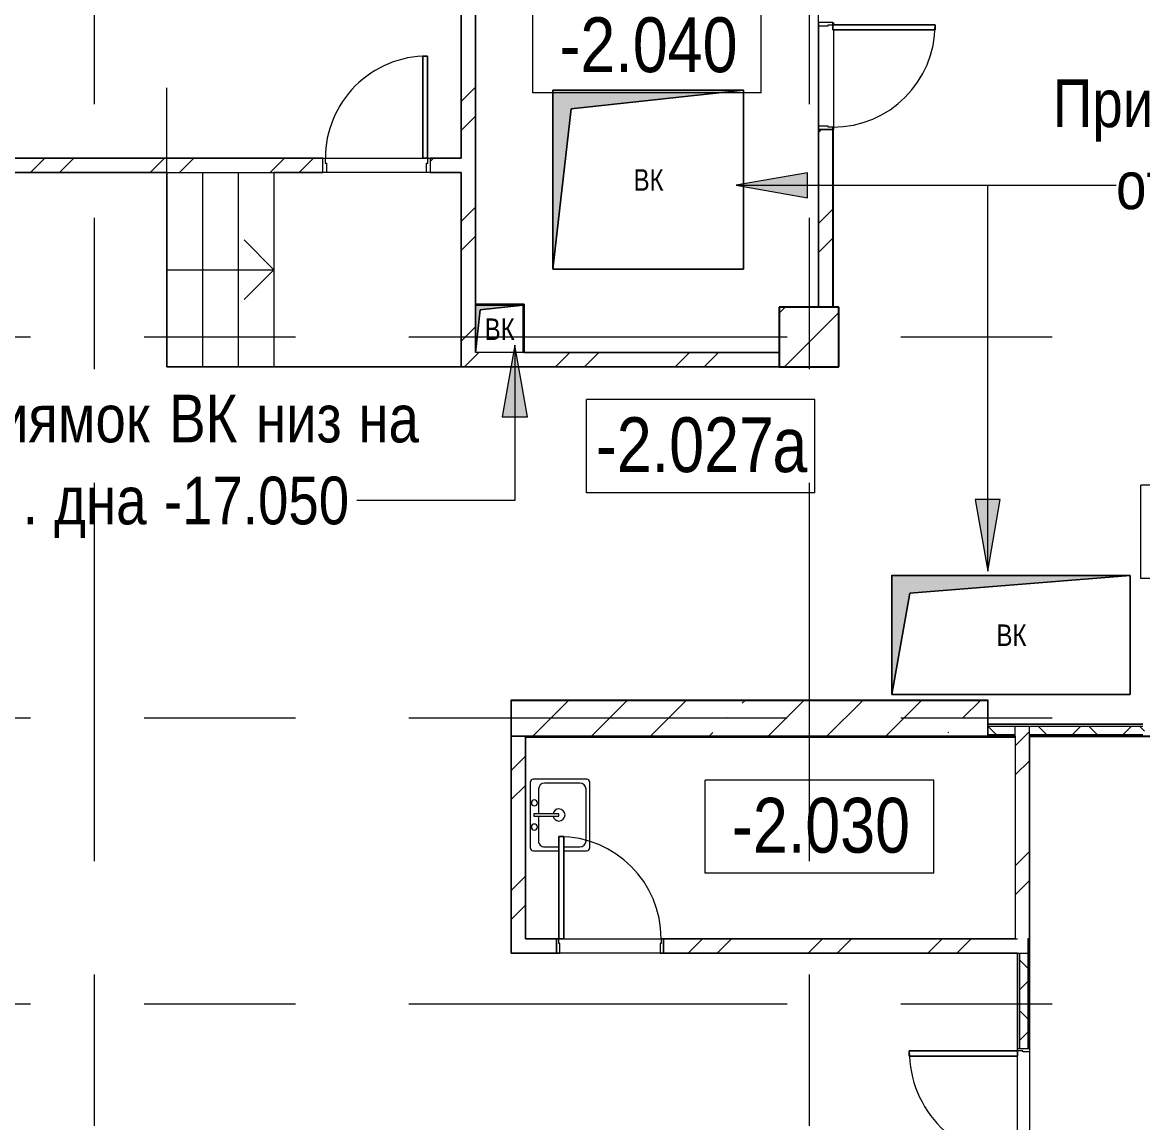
# Model space of a CAD drawing. Header units: millimetres. Extents: x 48966 to 155647, y -43515 to 30475.
# Drawn here: x 65330 to 74731, y 5125 to 14357 of the extents above; entities that cross this region are included whole.
import ezdxf

# ---------------------------------------------------------------- set-up
doc = ezdxf.new("R2010")
doc.units = ezdxf.units.MM
doc.linetypes.add('Осевые', pattern=[6350, 1270, -952.5, 3175, -952.5])
for name, color, linetype, lineweight in [('Двери', 7, 'Continuous', 9), ('Каркас_Импост', 7, 'Continuous', 9), ('Колонны', 7, 'Continuous', 9), ('Колонны-1', 7, 'Continuous', 25), ('Контуры', 7, 'Continuous', 9), ('Линии подступенков-1', 7, 'Continuous', 9), ('Линии свеса', 7, 'Continuous', 9), ('Линии-1', 7, 'Continuous', 9), ('Марки помещений', 7, 'Continuous', 9), ('Обобщенные модели', 7, 'Continuous', 9), ('Общие ребра', 7, 'Continuous', 9), ('Оси-2', 7, 'Осевые', 9), ('Панель', 7, 'Continuous', 9), ('Перекрытия', 7, 'Continuous', 9), ('Сантехнические приборы', 7, 'Continuous', 9), ('Стены', 7, 'Continuous', 9), ('Стены-1', 7, 'Continuous', 18), ('Стрелки вверх', 7, 'Continuous', 9), ('Текстовые примечания', 7, 'Continuous', 9), ('Типовые аннотации', 7, 'Continuous', 9), ('Фундамент несущей конструкции', 7, 'Continuous', 9), ('Штриховка разреза-2', 7, 'Continuous', 9), ('Элементы узлов', 7, 'Continuous', 9), ('Элементы узлов-1', 7, 'Continuous', 5)]:
    doc.layers.add(name, color=color, linetype=linetype, lineweight=lineweight)
for name, color, linetype, lineweight, true_color in [('Обобщенные модели-1', 7, 'Continuous', 9, 0xffbc79), ('Перекрытия-1', 7, 'Continuous', 9, 0xffffff), ('Штриховка разреза-1', 7, 'Continuous', 9, 0x787878)]:
    doc.layers.add(name, color=color, linetype=linetype, lineweight=lineweight, true_color=true_color)
doc.styles.add('Arial', font='Arial.ttf', dxfattribs={"width": 0.8, "height": 180})
doc.styles.add('Arial Narrow_1', font='Arial Narrow.ttf', dxfattribs={"height": 400})
doc.styles.add('Arial Narrow_2', font='Arial Narrow.ttf', dxfattribs={"height": 460})
pattern_1 = [(45, (0, 0), (-493.914, 493.914), []), (45, (493.9, 0), (-493.914, 493.914), [873.125, -174.625, 6.706, -167.919])]
pattern_2 = [(45, (0, 0), (-502.8943, 502.8943), []), (45, (0, 762), (-502.8943, 502.8943), [])]
pattern_3 = [(45, (0, 0), (-212.132, 212.132), []), (135, (0, 0), (-212.132, -212.132), [])]

# ---------------------------------------------------------------- blocks, each defined once
blk = doc.blocks.new('Фундаментная плита - Фундаментная плита-408415-План -2-го этажа на отм_ -16_650')
at = {"layer": 'Фундамент несущей конструкции'}
for p, q in [((69781.6, 13787.1), (71381.6, 13787.1)), ((69781.6, 12287.1), (69781.6, 13787.1)), ((69781.6, 13787.1), (71381.6, 13787.1)), ((69781.6, 12287.1), (69781.6, 13787.1)), ((71381.6, 13787.1), (71381.6, 12287.1)), ((71381.6, 13787.1), (71381.6, 12287.1)), ((71381.6, 12287.1), (69781.6, 12287.1)), ((71381.6, 12287.1), (69781.6, 12287.1)), ((69141.6, 11992.1), (69541.6, 11992.1)), ((69141.6, 11984.5), (69141.6, 11992.1)), ((69541.6, 11992.1), (69141.6, 11992.1)), ((69141.6, 11992.1), (69141.6, 11984.5)), ((69541.6, 11992.1), (69541.6, 11592.1)), ((69541.6, 11592.1), (69541.6, 11992.1)), ((69541.6, 11592.1), (69531.6, 11592.1)), ((69531.6, 11592.1), (69541.6, 11592.1)), ((72626.7, 9717.1), (74626.6, 9717.1)), ((72626.7, 9717.1), (74626.6, 9717.1))]:
    blk.add_line(p, q, dxfattribs=at)
blk = doc.blocks.new('Колона монолитная22 - Колона монолитная-460724-План -2-го этажа на отм_ -16_650')
at = {"layer": 'Колонны'}
h = blk.add_hatch(dxfattribs=at)
h.set_pattern_fill('FP_1', color=256, style=0, pattern_type=2)
h.set_pattern_definition(pattern_1)
h.paths.add_polyline_path([(72181.6, 11467.1), (72181.6, 11967.1), (71681.6, 11967.1), (71681.6, 11467.1)], flags=0)
at = {"layer": 'Колонны-1'}
for p, q in [((72181.6, 11967.1), (71681.6, 11967.1)), ((71681.6, 11967.1), (71681.6, 11467.1)), ((72181.6, 11467.1), (72181.6, 11967.1)), ((71681.6, 11467.1), (72181.6, 11467.1))]:
    blk.add_line(p, q, dxfattribs=at)
blk = doc.blocks.new('Стена внутренняя8 - Стена внутренняя-472605-План -2-го этажа на отм_ -16_650')
at = {"layer": 'Штриховка разреза-2'}
h = blk.add_hatch(dxfattribs=at)
h.set_pattern_fill('FP_1', color=256, style=0, pattern_type=2)
h.set_pattern_definition(pattern_1)
h.paths.add_polyline_path([(73431.6, 8367.1), (73431.6, 8667.1), (69431.6, 8667.1), (69431.6, 8367.1), (70195.3, 8367.1)], flags=0)
at = {"layer": 'Стены-1'}
for p, q in [((73431.6, 8667.1), (69431.6, 8667.1)), ((69431.6, 8667.1), (69431.6, 8367.1)), ((73431.6, 8367.1), (73431.6, 8667.1)), ((69431.6, 8367.1), (73431.6, 8367.1))]:
    blk.add_line(p, q, dxfattribs=at)
blk = doc.blocks.new('Дверь - Однопольная - ДВ2_20х9-6240718-План -2-го этажа на отм_ -16_650')
at = {"layer": 'Двери'}
for p, q in [((-389, 918), (-429, 918)), ((-429, 918), (-429, 60)), ((-389, 60), (-389, 918)), ((-429, 60), (-389, 60))]:
    blk.add_line(p, q, dxfattribs=at)
blk.add_arc((-429, 60), 858, 360, 90, dxfattribs=at)
at = {"layer": 'Каркас_Импост'}
for p, q in [((-430, 60), (-450, 60)), ((-450, 60), (-450, -60)), ((-430, 20), (-430, 60)), ((-420, 20), (-430, 20)), ((-420, -60), (-420, 20)), ((430, 20), (420, 20)), ((420, 20), (420, -60)), ((450, 60), (430, 60)), ((430, 60), (430, 20)), ((450, -60), (450, 60)), ((-450, -60), (-420, -60)), ((420, -60), (450, -60))]:
    blk.add_line(p, q, dxfattribs=at)
at = {"layer": 'Панель'}
for p, q in [((-429, 918), (-389, 918)), ((-429, 60), (-429, 918)), ((-389, 918), (-389, 60)), ((-389, 60), (-429, 60))]:
    blk.add_line(p, q, dxfattribs=at)
blk = doc.blocks.new('Дверь - Однопольная - ДВ4__21х9-7159103-План -2-го этажа на отм_ -16_650')
at = {"layer": 'Двери'}
for p, q in [((-429, -60), (-389, -60)), ((-429, -918), (-429, -60)), ((-389, -60), (-389, -918)), ((-389, -918), (-429, -918))]:
    blk.add_line(p, q, dxfattribs=at)
blk.add_arc((-429, -60), 858, 270, 0, dxfattribs=at)
at = {"layer": 'Каркас_Импост'}
for p, q in [((-450, 60), (-420, 60)), ((-450, -60), (-450, 60)), ((-420, 60), (-420, -20)), ((420, 60), (450, 60)), ((420, -20), (420, 60)), ((450, 60), (450, -60)), ((-430, -60), (-450, -60)), ((-430, -20), (-430, -60)), ((-420, -20), (-430, -20)), ((430, -20), (420, -20)), ((430, -60), (430, -20)), ((450, -60), (430, -60))]:
    blk.add_line(p, q, dxfattribs=at)
at = {"layer": 'Панель'}
for p, q in [((-389, -60), (-429, -60)), ((-429, -60), (-429, -918)), ((-389, -918), (-389, -60)), ((-429, -918), (-389, -918))]:
    blk.add_line(p, q, dxfattribs=at)
blk = doc.blocks.new('170_ОтверстиеПрямоугольноеВертикальное - 170_ОтверстиеПрямоугольноеВертикальное-5689108-План -2-го этажа на отм_ -16_650')
at = {"layer": 'Обобщенные модели'}
for p, q in [((-1000, -500), (-1000, 500)), ((-1000, 500), (1000, 500)), ((1000, 500), (1000, -500)), ((1000, -500), (-1000, -500))]:
    blk.add_line(p, q, dxfattribs=at)
blk = doc.blocks.new('170_ОтверстиеПрямоугольноеВертикальное - 170_ОтверстиеПрямоугольноеВертикальное-5689116-План -2-го этажа на отм_ -16_650')
at = {"layer": 'Обобщенные модели'}
for p, q in [((-800, -750), (-800, 750)), ((-800, 750), (800, 750)), ((800, 750), (800, -750)), ((800, -750), (-800, -750))]:
    blk.add_line(p, q, dxfattribs=at)
blk = doc.blocks.new('170_ОтверстиеПрямоугольноеВертикальное - 170_ОтверстиеПрямоугольноеВертикальное-5689118-План -2-го этажа на отм_ -16_650')
at = {"layer": 'Обобщенные модели'}
for p, q in [((-200, -197.3), (-200, 200)), ((-200, 200), (200, 200)), ((200, 200), (200, -197.3))]:
    blk.add_line(p, q, dxfattribs=at)
blk = doc.blocks.new('Фундаментная плита1 - Фундаментная плита-5964020-План -2-го этажа на отм_ -16_650')
at = {"layer": 'Фундамент несущей конструкции'}
for p, q in [((69781.6, 13787.1), (71381.6, 13787.1)), ((69781.6, 12287.1), (69781.6, 13787.1)), ((69781.6, 13787.1), (71381.6, 13787.1)), ((69781.6, 12287.1), (69781.6, 13787.1)), ((71381.6, 13787.1), (71381.6, 12287.1)), ((71381.6, 13787.1), (71381.6, 12287.1)), ((71381.6, 12287.1), (69781.6, 12287.1)), ((71381.6, 12287.1), (69781.6, 12287.1)), ((69141.6, 11992.1), (69541.6, 11992.1)), ((69141.6, 11984.5), (69141.6, 11992.1)), ((69541.6, 11992.1), (69141.6, 11992.1)), ((69141.6, 11992.1), (69141.6, 11984.5)), ((69541.6, 11992.1), (69541.6, 11592.1)), ((69541.6, 11592.1), (69541.6, 11992.1)), ((69541.6, 11592.1), (69531.6, 11592.1)), ((69531.6, 11592.1), (69541.6, 11592.1)), ((72626.7, 9717.1), (74626.6, 9717.1)), ((72626.7, 9717.1), (74626.6, 9717.1))]:
    blk.add_line(p, q, dxfattribs=at)
blk = doc.blocks.new('Дверь - Однопольная - ДВ2_21х9-6240599-План -2-го этажа на отм_ -16_650')
at = {"layer": 'Двери'}
for p, q in [((-389, 918), (-429, 918)), ((-429, 918), (-429, 60)), ((-389, 60), (-389, 918)), ((-429, 60), (-389, 60))]:
    blk.add_line(p, q, dxfattribs=at)
blk.add_arc((-429, 60), 858, 360, 90, dxfattribs=at)
at = {"layer": 'Каркас_Импост'}
for p, q in [((-430, 60), (-450, 60)), ((-450, 60), (-450, -60)), ((-430, 20), (-430, 60)), ((-420, 20), (-430, 20)), ((-420, -60), (-420, 20)), ((430, 20), (420, 20)), ((420, 20), (420, -60)), ((450, 60), (430, 60)), ((430, 60), (430, 20)), ((450, -60), (450, 60)), ((-450, -60), (-420, -60)), ((420, -60), (450, -60))]:
    blk.add_line(p, q, dxfattribs=at)
at = {"layer": 'Панель'}
for p, q in [((-429, 918), (-389, 918)), ((-429, 60), (-429, 918)), ((-389, 918), (-389, 60)), ((-389, 60), (-429, 60))]:
    blk.add_line(p, q, dxfattribs=at)
blk = doc.blocks.new('Дверь - Полуторная_001 - ДВ3__21-15-7074132-План -2-го этажа на отм_ -16_650')
at = {"layer": 'Двери'}
for p, q in [((-729, -50), (-684, -50)), ((-729, -959), (-729, -50)), ((-684, -50), (-684, -959)), ((729, -50), (684, -50)), ((684, -50), (684, -599)), ((729, -599), (729, -50)), ((684, -599), (729, -599)), ((-684, -959), (-729, -959))]:
    blk.add_line(p, q, dxfattribs=at)
for centre, radius, start, end in [((-729, -50), 909, 270, 0), ((729, -50), 549, 180, 270)]:
    blk.add_arc(centre, radius, start, end, dxfattribs=at)
at = {"layer": 'Каркас_Импост'}
for p, q in [((-750, 50), (-720, 50)), ((-750, -50), (-750, 50)), ((-720, 50), (-720, -5)), ((720, 50), (750, 50)), ((720, -5), (720, 50)), ((750, 50), (750, -50)), ((-730, -50), (-750, -50)), ((-730, -5), (-730, -50)), ((-720, -5), (-730, -5)), ((730, -5), (720, -5)), ((730, -50), (730, -5)), ((750, -50), (730, -50))]:
    blk.add_line(p, q, dxfattribs=at)
at = {"layer": 'Панель'}
for p, q in [((-684, -50), (-729, -50)), ((-729, -50), (-729, -959)), ((-684, -959), (-684, -50)), ((684, -50), (729, -50)), ((684, -599), (684, -50)), ((729, -50), (729, -599)), ((729, -599), (684, -599)), ((-729, -959), (-684, -959))]:
    blk.add_line(p, q, dxfattribs=at)
blk = doc.blocks.new('Раковина-Одиночная-2D - 600 x 500 мм-V5-План -2-го этажа на отм_ -16_650')
at = {"layer": 'Сантехнические приборы'}
for p, q in [((31.7, 574.6), (31.7, 125.4)), ((31.7, 574.6), (31.7, 125.4)), ((606.3, 600), (57.1, 600)), ((606.3, 600), (57.1, 600)), ((549.1, 568.3), (114.2, 568.3)), ((631.7, 381), (631.7, 574.6)), ((631.7, 381), (631.7, 574.6)), ((63.4, 517.5), (63.4, 220.7)), ((599.9, 381), (599.9, 517.5)), ((341.2, 341.3), (322.2, 341.3)), ((322.2, 341.3), (322.2, 131.8)), ((341.2, 131.8), (341.2, 341.3)), ((599.9, 220.7), (599.9, 341)), ((631.7, 125.4), (631.7, 341)), ((631.7, 125.4), (631.7, 341)), ((57.1, 100), (606.3, 100)), ((57.1, 100), (606.3, 100)), ((114.2, 169.9), (322.2, 169.9)), ((322.2, 131.8), (341.2, 131.8)), ((341.2, 169.9), (549.1, 169.9)), ((131.8, 60), (691.8, 60))]:
    blk.add_line(p, q, dxfattribs=at)
for centre, radius, start, end in [((57.1, 574.6), 25.4, 90, 180), ((57.1, 574.6), 25.4, 90, 180), ((114.2, 517.5), 50.8, 90, 180), ((549.1, 517.5), 50.8, 360, 90), ((606.3, 574.6), 25.4, 0, 90), ((606.3, 574.6), 25.4, 360, 90), ((331.7, 341.3), 50.8, 360, 180), ((331.7, 341.3), 50.8, 180, 259.19308), ((331.7, 341.3), 50.8, 280.80692, 0), ((114.2, 220.7), 50.8, 180, 270), ((549.1, 220.7), 50.8, 270, 0), ((57.1, 125.4), 25.4, 180, 270), ((57.1, 125.4), 25.4, 180, 270), ((230.1, 135), 25.4, 360, 180), ((230.1, 135), 25.4, 180, 360), ((433.3, 135), 25.4, 360, 180), ((433.3, 135), 25.4, 180, 0), ((606.3, 125.4), 25.4, 270, 360), ((606.3, 125.4), 25.4, 270, 0)]:
    blk.add_arc(centre, radius, start, end, dxfattribs=at)
blk = doc.blocks.new('Марка помещения_Р - Марка помещения-4575829-План -2-го этажа на отм_ -16_650')
at = {"layer": 'Марки помещений'}
for p, q in [((-4.79375, -1.95625), (-4.79375, 1.95625)), ((4.79375, 1.95625), (-4.79375, 1.95625)), ((4.79375, -1.95625), (4.79375, 1.95625)), ((4.79375, -1.95625), (-4.79375, -1.95625))]:
    blk.add_line(p, q, dxfattribs=at)

msp = doc.modelspace()

# ---------------------------------------------------------------- hatches: boundary and pattern name
at = {"layer": 'Текстовые примечания'}
for points in [[(71320, 12990.1), (71920, 12884.3), (71920, 13095.9)], [(69462.9, 11648.5), (69357.1, 11048.5), (69568.7, 11048.5)], [(73430.8, 9752.8), (73536.6, 10352.8), (73325.1, 10352.8)]]:
    msp.add_hatch(color=256, dxfattribs=at).paths.add_polyline_path(points, flags=0)
at = {"layer": 'Штриховка разреза-1'}
msp.add_hatch(color=256, dxfattribs=at).paths.add_polyline_path([(73654.6, 8365.1), (73654.6, 8367.1), (73581.6, 8365.1)], flags=0)
at = {"layer": 'Штриховка разреза-2'}
h = msp.add_hatch(dxfattribs=at)
h.set_pattern_fill('FP_54', color=256, style=0, pattern_type=2)
h.set_pattern_definition(pattern_2)
h.paths.add_polyline_path([(72011.6, 11967.1), (72131.6, 11969.1), (72131.6, 13457.1), (72011.6, 13457.1), (72011.6, 11972.1)], flags=0)
h.paths.add_polyline_path([(72131.6, 14357.1), (72131.6, 15117.1), (72011.6, 15117.1), (72011.6, 14357.1), (72091.6, 14357.1)], flags=0)
h = msp.add_hatch(dxfattribs=at)
h.set_pattern_fill('FP_54', color=256, style=0, pattern_type=2)
h.set_pattern_definition(pattern_2)
h.paths.add_polyline_path([(69011.6, 11587.1), (69131.6, 11587.1), (69131.6, 14497.1), (69011.6, 14497.1), (69011.6, 11841.9)], flags=0)
h = msp.add_hatch(dxfattribs=at)
h.set_pattern_fill('FP_54', color=256, style=0, pattern_type=2)
h.set_pattern_definition(pattern_2)
h.paths.add_polyline_path([(69011.6, 13097.1), (69011.6, 13217.1), (68751.6, 13217.1), (68751.6, 13097.1), (69006.6, 13097.1)], flags=0)
h.paths.add_polyline_path([(67851.6, 13097.1), (67851.6, 13217.1), (63631.6, 13217.1), (63633.6, 13097.1), (66809, 13097.1)], flags=0)
h = msp.add_hatch(dxfattribs=at)
h.set_pattern_fill('FP_54', color=256, style=0, pattern_type=2)
h.set_pattern_definition(pattern_2)
h.paths.add_polyline_path([(71681.6, 11467.1), (71681.6, 11587.1), (69011.6, 11587.1), (69011.6, 11467.1), (70195.3, 11467.1)], flags=0)
h = msp.add_hatch(dxfattribs=at)
h.set_pattern_fill('FP_53', color=256, style=0, pattern_type=2)
h.set_pattern_definition(pattern_3)
h.paths.add_polyline_path([(74661.8, 8382.1), (74746.6, 8382.1), (74746.6, 8452.1), (73781.6, 8452.1), (73781.6, 8382.1), (74646.8, 8382.1)], flags=0)
h.paths.add_polyline_path([(73661.6, 8382.1), (73661.6, 8452.1), (73432.6, 8452.1), (73432.6, 8382.1), (73581.6, 8382.1)], flags=0)
h = msp.add_hatch(dxfattribs=at)
h.set_pattern_fill('FP_54', color=256, style=0, pattern_type=2)
h.set_pattern_definition(pattern_2)
h.paths.add_polyline_path([(73696.6, 6667.1), (73781.6, 6667.1), (73781.6, 8452.1), (73661.6, 8452.1), (73661.6, 6667.1), (73681.6, 6667.1)], flags=0)
h = msp.add_hatch(dxfattribs=at)
h.set_pattern_fill('FP_54', color=256, style=0, pattern_type=2)
h.set_pattern_definition(pattern_2)
h.paths.add_polyline_path([(69551.6, 6547.1), (69551.6, 8366.1), (69431.6, 8366.1), (69431.6, 6547.1)], flags=0)
h = msp.add_hatch(dxfattribs=at)
h.set_pattern_fill('FP_54', color=256, style=0, pattern_type=2)
h.set_pattern_definition(pattern_2)
h.paths.add_polyline_path([(73681.6, 6547.1), (73766.6, 6547.1), (73766.6, 6667.1), (70711.6, 6667.1), (70711.6, 6547.1), (73679.6, 6547.1)], flags=0)
h.paths.add_polyline_path([(69811.6, 6547.1), (69811.6, 6667.1), (69551.6, 6667.1), (69551.6, 6547.1)], flags=0)
h = msp.add_hatch(dxfattribs=at)
h.set_pattern_fill('FP_53', color=256, style=0, pattern_type=2)
h.set_pattern_definition(pattern_3)
h.paths.add_polyline_path([(73766.6, 2516.1), (73766.6, 2617.1), (73696.6, 2617.1), (73696.6, 2516.1)], flags=0)
h.paths.add_polyline_path([(73696.6, 2619.1), (73766.6, 2619.1), (73766.6, 4247.1), (73696.6, 4247.1), (73696.6, 2689.5)], flags=0)
h.paths.add_polyline_path([(73766.6, 5747.1), (73766.6, 6547.1), (73696.6, 6547.1), (73696.6, 5747.1)], flags=0)
at = {"layer": 'Элементы узлов-1'}
for points in [[(69781.6, 12287.2), (69936.6, 13632.2), (71381.6, 13787.2), (69781.6, 13787.2), (69781.6, 13104.3)], [(69131.6, 11587.1), (69132, 11587.5), (69171.6, 11944.5), (69531.6, 11984.5), (69131.6, 11984.5), (69131.6, 11841.9)], [(72626.7, 8716.6), (72776.7, 9566.6), (74626.7, 9716.6), (72626.7, 9716.6), (72626.7, 9317.1)]]:
    msp.add_hatch(color=256, dxfattribs=at).paths.add_polyline_path(points, flags=0)

# ---------------------------------------------------------------- linework, layer by layer
at = {"layer": 'Контуры'}
for p, q in [((66541.6, 13097.1), (66541.6, 11467.1)), ((66541.6, 13097.1), (67441.6, 13097.1)), ((69011.6, 13097.1), (67441.6, 13097.1)), ((67441.6, 13097.1), (67441.6, 11467.1)), ((69011.6, 11467.1), (69011.6, 13097.1)), ((66541.6, 11467.1), (67441.6, 11467.1)), ((67441.6, 11467.1), (69011.6, 11467.1))]:
    msp.add_line(p, q, dxfattribs=at)
at = {"layer": 'Линии подступенков-1'}
for p, q in [((66541.6, 13097.1), (66541.6, 11467.1)), ((66841.6, 13097.1), (66841.6, 11467.1)), ((67141.6, 13097.1), (67141.6, 11467.1)), ((67441.6, 13097.1), (67441.6, 11467.1))]:
    msp.add_line(p, q, dxfattribs=at)
at = {"layer": 'Линии свеса'}
for p, q in [((66841.6, 13097.1), (66841.6, 11467.1)), ((67141.6, 13097.1), (67141.6, 11467.1))]:
    msp.add_line(p, q, dxfattribs=at)
at = {"layer": 'Линии-1'}
for p, q in [((66541.6, 11467.1), (66541.6, 13807.1)), ((69011.6, 11467.1), (66541.6, 11467.1))]:
    msp.add_line(p, q, dxfattribs=at)
at = {"layer": 'Обобщенные модели-1'}
for p, q in [((71381.6, 13787.2), (69781.6, 13787.2)), ((69781.6, 13787.1), (69781.6, 12287.2)), ((71381.6, 12287.2), (71381.6, 13787.1)), ((69781.6, 12287.2), (71381.6, 12287.2)), ((69531.6, 11984.5), (69141.6, 11984.5)), ((69531.6, 11592.1), (69531.6, 11984.5)), ((74626.6, 9716.6), (72626.7, 9716.6)), ((72626.7, 9716.6), (72626.7, 8716.9))]:
    msp.add_line(p, q, dxfattribs=at)
at = {"layer": 'Общие ребра'}
for p, q in [((72011.6, 13457.1), (72011.6, 11972.1)), ((72131.6, 11969.1), (72131.6, 13457.1)), ((72131.6, 13457.1), (72131.6, 11969.1)), ((67851.6, 13217.1), (63631.6, 13217.1)), ((69011.6, 13217.1), (68751.6, 13217.1)), ((63633.6, 13097.1), (67851.6, 13097.1)), ((68751.6, 13097.1), (69006.6, 13097.1)), ((73433.6, 8467.1), (74661.8, 8467.1)), ((74646.8, 8467.1), (73433.6, 8467.1)), ((74661.8, 8467.1), (74646.8, 8467.1)), ((74661.8, 8467.1), (74729.6, 8467.1)), ((74729.6, 8467.1), (74661.8, 8467.1)), ((74729.6, 8467.1), (74731.6, 8467.1)), ((74731.6, 8467.1), (74729.6, 8467.1)), ((69553.6, 8367.1), (69551.6, 8367.1)), ((69551.6, 8367.1), (69551.6, 8365.1)), ((73432.6, 8452.1), (73661.6, 8452.1)), ((73432.6, 8382.1), (73661.6, 8382.1)), ((73661.6, 8367.1), (73659.6, 8367.1)), ((73661.6, 8452.1), (73781.6, 8452.1)), ((73661.6, 8382.1), (73661.6, 8452.1)), ((73661.6, 8452.1), (73781.6, 8452.1)), ((73661.6, 8367.1), (73661.6, 8382.1)), ((73661.6, 8365.1), (73661.6, 8367.1)), ((73781.6, 8382.1), (73781.6, 8452.1)), ((73781.6, 8452.1), (74646.8, 8452.1)), ((73781.6, 8367.1), (73781.6, 8382.1)), ((73781.6, 8382.1), (74646.8, 8382.1)), ((74731.6, 8367.1), (73781.6, 8367.1)), ((73781.6, 8367.1), (74731.6, 8367.1)), ((74646.8, 8452.1), (74661.8, 8452.1)), ((74646.8, 8382.1), (74661.8, 8382.1)), ((74661.8, 8452.1), (74731.6, 8452.1)), ((74661.8, 8382.1), (74731.6, 8382.1)), ((69551.6, 8365.1), (69553.6, 8365.1)), ((69553.6, 8365.1), (69558.6, 8365.1)), ((69558.6, 8365.1), (73654.6, 8365.1)), ((73654.6, 8365.1), (73659.6, 8365.1)), ((73659.6, 8365.1), (73661.6, 8365.1)), ((69811.6, 6667.1), (69558.6, 6667.1)), ((73661.6, 6667.1), (70711.6, 6667.1)), ((73766.6, 6667.1), (73766.6, 6547.1)), ((73766.6, 6667.1), (73781.6, 6667.1)), ((73781.6, 6667.1), (73766.6, 6667.1)), ((73766.6, 6667.1), (73766.6, 6547.1)), ((73781.6, 5747.1), (73781.6, 6667.1)), ((69551.6, 6547.1), (69811.6, 6547.1)), ((70711.6, 6547.1), (73679.6, 6547.1)), ((73681.6, 6547.1), (73696.6, 6547.1)), ((73681.6, 6547.1), (73681.6, 5747.1)), ((73696.6, 6547.1), (73766.6, 6547.1)), ((73696.6, 6547.1), (73696.6, 5747.1)), ((73766.6, 6547.1), (73766.6, 5747.1))]:
    msp.add_line(p, q, dxfattribs=at)
at = {"layer": 'Оси-2'}
for p, q in [((65931.6, 25417.1), (65931.6, -41737.8)), ((71931.6, 25417.1), (71931.6, -41737.8)), ((150171.6, 11717.1), (50565.6, 11717.1)), ((150171.6, 8517.1), (50565.6, 8517.1)), ((150171.6, 6117.1), (50565.6, 6117.1))]:
    msp.add_line(p, q, dxfattribs=at)
at = {"layer": 'Перекрытия'}
for p, q in [((69011.6, 13217.1), (69011.6, 14497.1)), ((69131.6, 14497.1), (69131.6, 11992.1)), ((72011.6, 11967.1), (72011.6, 14497.1)), ((72011.6, 14357.1), (72011.6, 13457.1)), ((69781.6, 12287.1), (69781.6, 13787.1)), ((69781.6, 13787.1), (71381.6, 13787.1)), ((71381.6, 13787.1), (71381.6, 12287.1)), ((72011.6, 13457.1), (72131.6, 13457.1)), ((72131.6, 13457.1), (72131.6, 11967.1)), ((57581.6, 13217.1), (69011.6, 13217.1)), ((66541.6, 13097.1), (63631.6, 13097.1)), ((66541.6, 11467.1), (66541.6, 13097.1)), ((71381.6, 12287.1), (69781.6, 12287.1)), ((69131.6, 11992.1), (69541.6, 11992.1)), ((69541.6, 11992.1), (69541.6, 11587.1)), ((71681.6, 11587.1), (71681.6, 11967.1)), ((71681.6, 11967.1), (72011.6, 11967.1)), ((72131.6, 11967.1), (72181.6, 11967.1)), ((72181.6, 11967.1), (72181.6, 11467.1)), ((69541.6, 11587.1), (71681.6, 11587.1)), ((72181.6, 11467.1), (66541.6, 11467.1)), ((72626.7, 8716.6), (72626.7, 9717.1)), ((72626.7, 9717.1), (74626.6, 9717.1)), ((69431.6, 6547.1), (69431.6, 8667.1)), ((69431.6, 8667.1), (73431.6, 8667.1)), ((74626.6, 8716.6), (72626.7, 8716.6)), ((73431.6, 8667.1), (73431.6, 8467.1)), ((73431.6, 8467.1), (74731.6, 8467.1)), ((73661.7, 8365.1), (69551.6, 8365.1)), ((69551.6, 8365.1), (69551.6, 6667.1)), ((69551.6, 6667.1), (73681.6, 6667.1)), ((73681.6, 6547.1), (69431.6, 6547.1)), ((73681.6, 2467.1), (73681.6, 6547.1))]:
    msp.add_line(p, q, dxfattribs=at)
at = {"layer": 'Перекрытия-1'}
for p, q in [((81781.6, 8367.1), (73781.6, 8367.1)), ((73781.6, 8367.1), (73781.6, 2617.1))]:
    msp.add_line(p, q, dxfattribs=at)
at = {"layer": 'Стены'}
for p, q in [((72011.6, 13457.1), (72011.6, 14357.1)), ((72136.6, 14357.1), (72136.6, 14336.1)), ((72136.6, 14296.1), (72136.6, 13457.1)), ((72131.6, 13457.1), (72011.6, 13457.1)), ((72136.6, 13457.1), (72131.6, 13457.1)), ((67851.6, 13097.1), (67851.6, 13217.1)), ((67851.6, 13217.1), (68751.6, 13217.1)), ((68751.6, 13217.1), (68751.6, 13097.1)), ((69811.6, 6547.1), (69811.6, 6667.1)), ((69811.6, 6667.1), (70711.6, 6667.1)), ((70711.6, 6667.1), (70711.6, 6547.1)), ((70711.6, 6547.1), (69811.6, 6547.1)), ((73681.6, 5747.1), (73781.6, 5747.1)), ((73681.6, 4247.1), (73681.6, 5747.1)), ((73781.6, 5747.1), (73781.6, 4247.1))]:
    msp.add_line(p, q, dxfattribs=at)
at = {"layer": 'Стены-1'}
for p, q in [((69011.6, 14497.1), (69011.6, 13217.1)), ((69131.6, 11587.1), (69131.6, 14497.1)), ((72131.6, 13457.1), (72011.6, 13457.1)), ((72136.6, 13457.1), (72131.6, 13457.1)), ((72136.6, 11969.1), (72136.6, 13457.1)), ((67851.6, 13097.1), (67851.6, 13217.1)), ((68751.6, 13217.1), (68751.6, 13097.1)), ((69006.6, 13097.1), (69011.6, 13097.1)), ((69011.6, 13097.1), (69011.6, 11587.1)), ((72011.6, 11972.1), (72011.6, 11967.1)), ((72011.6, 11967.1), (72131.6, 11967.1)), ((72131.6, 11967.1), (72131.6, 11969.1)), ((69011.6, 11587.1), (69011.6, 11467.1)), ((71681.6, 11587.1), (69131.6, 11587.1)), ((71681.6, 11467.1), (71681.6, 11587.1)), ((69011.6, 11467.1), (71681.6, 11467.1)), ((73433.6, 8669.1), (69429.6, 8669.1)), ((69429.6, 8669.1), (69429.6, 8667.1)), ((69431.6, 8667.1), (73431.6, 8667.1)), ((73433.6, 8667.1), (73433.6, 8669.1)), ((73433.6, 8467.1), (73432.6, 8467.1)), ((73432.6, 8467.1), (73432.6, 8367.1)), ((74729.6, 8469.1), (73433.6, 8469.1)), ((73654.6, 8367.1), (69558.6, 8367.1)), ((73432.6, 8367.1), (73661.6, 8367.1)), ((73661.6, 8367.1), (73661.6, 6667.1)), ((73781.6, 6667.1), (73781.6, 8367.1)), ((73781.6, 8367.1), (73781.6, 8365.1)), ((69431.6, 8366.1), (69431.6, 6547.1)), ((69551.6, 8366.1), (69431.6, 8366.1)), ((69551.6, 6667.1), (69551.6, 8366.1)), ((69558.6, 8360.1), (73654.6, 8360.1)), ((73783.6, 8365.1), (77502.6, 8365.1)), ((69558.6, 6667.1), (69551.6, 6667.1)), ((69811.6, 6547.1), (69811.6, 6667.1)), ((70711.6, 6667.1), (70711.6, 6547.1)), ((69431.6, 6547.1), (69551.6, 6547.1)), ((73679.6, 6547.1), (73681.6, 6547.1)), ((73681.6, 5747.1), (73781.6, 5747.1))]:
    msp.add_line(p, q, dxfattribs=at)
at = {"layer": 'Стрелки вверх'}
for p, q in [((67441.6, 12282.1), (67191.6, 12532.1)), ((66541.6, 12282.1), (66841.6, 12282.1)), ((66841.6, 12282.1), (67141.6, 12282.1)), ((67141.6, 12282.1), (67441.6, 12282.1)), ((67441.6, 12282.1), (67191.6, 12032.1))]:
    msp.add_line(p, q, dxfattribs=at)
at = {"layer": 'Текстовые примечания'}
for p, q in [((71920, 13095.9), (71320, 12990.1)), ((71920, 12884.3), (71920, 13095.9)), ((71320, 12990.1), (71920, 12884.3)), ((71320, 12990.1), (73859.6, 12990.1)), ((73430.8, 12990.1), (73859.6, 12990.1)), ((73430.8, 9752.8), (73430.8, 12990.1)), ((73859.6, 12990.1), (74507.9, 12990.1)), ((69462.9, 11648.5), (69357.1, 11048.5)), ((69568.7, 11048.5), (69462.9, 11648.5)), ((69462.9, 11648.5), (69462.9, 10345.1)), ((69357.1, 11048.5), (69568.7, 11048.5)), ((68946.4, 10345.1), (68137, 10345.1)), ((69462.9, 10345.1), (68946.4, 10345.1)), ((73536.6, 10352.8), (73325.1, 10352.8)), ((73325.1, 10352.8), (73430.8, 9752.8)), ((73430.8, 9752.8), (73536.6, 10352.8))]:
    msp.add_line(p, q, dxfattribs=at)
at = {"layer": 'Элементы узлов'}
for p, q in [((71381.6, 13787.2), (69781.6, 13787.2)), ((69781.6, 13787.2), (69781.6, 12287.2)), ((71381.6, 13787.2), (69936.6, 13632.2)), ((69936.6, 13632.2), (71381.6, 13787.2)), ((71381.6, 12287.2), (71381.6, 13787.2)), ((69936.6, 13632.2), (69781.6, 12287.2)), ((69781.6, 12287.2), (69936.6, 13632.2)), ((69781.6, 12287.2), (71381.6, 12287.2)), ((69531.6, 11984.5), (69131.6, 11984.5)), ((69131.6, 11984.5), (69131.6, 11587.1)), ((69171.6, 11944.5), (69131.9, 11587.1)), ((69131.9, 11587.1), (69171.6, 11944.5)), ((69531.6, 11984.5), (69171.6, 11944.5)), ((69171.6, 11944.5), (69531.6, 11984.5)), ((69531.6, 11587.1), (69531.6, 11984.5)), ((74626.7, 9716.6), (72626.7, 9716.6)), ((72626.7, 9716.6), (72626.7, 8716.6)), ((74626.7, 9716.6), (72776.7, 9566.6)), ((72776.7, 9566.6), (74626.7, 9716.6)), ((74626.7, 8716.6), (74626.7, 9716.6)), ((72776.7, 9566.6), (72626.7, 8716.6)), ((72626.7, 8716.6), (72776.7, 9566.6)), ((72626.7, 8716.6), (74626.7, 8716.6))]:
    msp.add_line(p, q, dxfattribs=at)

# ---------------------------------------------------------------- block references
at = {"layer": 'Двери'}
for name, p, rotation in [('Дверь - Однопольная - ДВ2_20х9-6240718-План -2-го этажа на отм_ -16_650', (72071.6, 13907.1), 269.9999999999998), ('Дверь - Однопольная - ДВ4__21х9-7159103-План -2-го этажа на отм_ -16_650', (68301.6, 13157.1), 180), ('Дверь - Полуторная_001 - ДВ3__21-15-7074132-План -2-го этажа на отм_ -16_650', (73731.6, 4997.1), 270)]:
    msp.add_blockref(name, p, dxfattribs=dict(at, rotation=rotation))
msp.add_blockref('Дверь - Однопольная - ДВ2_21х9-6240599-План -2-го этажа на отм_ -16_650', (70261.6, 6607.1), dxfattribs=at)
at = {"layer": 'Колонны'}
msp.add_blockref('Колона монолитная22 - Колона монолитная-460724-План -2-го этажа на отм_ -16_650', (0, 0), dxfattribs=at)
at = {"layer": 'Марки помещений', "xscale": 199.9999999999999, "yscale": 199.9999999999999, "zscale": 199.9999999999999}
for p in [(70571.3, 14157.7), (71021.8, 10801.4), (75674.1, 10081.4), (72018.8, 7607.9)]:
    msp.add_blockref('Марка помещения_Р - Марка помещения-4575829-План -2-го этажа на отм_ -16_650', p, dxfattribs=at)
at = {"layer": 'Сантехнические приборы', "rotation": 270}
msp.add_blockref('Раковина-Одиночная-2D - 600 x 500 мм-V5-План -2-го этажа на отм_ -16_650', (69491.6, 8037.8), dxfattribs=at)
at = {"layer": 'Стены'}
msp.add_blockref('Стена внутренняя8 - Стена внутренняя-472605-План -2-го этажа на отм_ -16_650', (0, 0), dxfattribs=at)
at = {"layer": 'Фундамент несущей конструкции'}
for name in ['Фундаментная плита - Фундаментная плита-408415-План -2-го этажа на отм_ -16_650', 'Фундаментная плита1 - Фундаментная плита-5964020-План -2-го этажа на отм_ -16_650']:
    msp.add_blockref(name, (0, 0), dxfattribs=at)
at = {"layer": 'Элементы узлов'}
for name, p in [('170_ОтверстиеПрямоугольноеВертикальное - 170_ОтверстиеПрямоугольноеВертикальное-5689116-План -2-го этажа на отм_ -16_650', (70581.6, 13037.2)), ('170_ОтверстиеПрямоугольноеВертикальное - 170_ОтверстиеПрямоугольноеВертикальное-5689118-План -2-го этажа на отм_ -16_650', (69331.6, 11784.5)), ('170_ОтверстиеПрямоугольноеВертикальное - 170_ОтверстиеПрямоугольноеВертикальное-5689108-План -2-го этажа на отм_ -16_650', (73626.7, 9216.6))]:
    msp.add_blockref(name, p, dxfattribs=at)

# ---------------------------------------------------------------- texts
at = {"layer": 'Марки помещений', "char_height": 460, "attachment_point": 1, "style": 'Arial Narrow_2'}
for s, insert, width in [('-2.040', (69837.4, 14399.6), 1795.78), ('-2.027', (70142.9, 11043.3), 1795.78), ('\\fArial Narrow|b0|i0|c204|p34|;а', (71624.5, 11043.3), 352.742), ('-2.030', (71284.9, 7849.7), 1795.78)]:
    msp.add_mtext(s, dxfattribs=dict(at, insert=insert, width=width))
at = {"layer": 'Текстовые примечания', "char_height": 400, "attachment_point": 1, "style": 'Arial Narrow_1'}
for s, insert, width in [('Приямок', (73978.7, 13878), 2292.826), ('отм', (74507.9, 13190.1), 962.025), ('Приямок', (64538.6, 11233), 2292.826), ('\\fArial Narrow|b0|i0|c204|p34|; ', (66430.4, 11233), 160.337), ('ВК', (66562.7, 11233), 721.519), ('\\fArial Narrow|b0|i0|c204|p34|; ', (67158, 11233), 160.337), ('\\fArial Narrow|b0|i0|c204|p34|; ', (68017.9, 11233), 160.337), ('\\fArial Narrow|b0|i0|c204|p34|; ', (68666.1, 11233), 160.338), ('низ', (67290.3, 11233), 881.856), ('на', (68150.2, 11233), 625.316), (' -17.050', (66390.7, 10545.1), 2116.455), ('дна', (65597, 10545.1), 962.025), ('. ', (65332.4, 10545.1), 320.675)]:
    msp.add_mtext(s, dxfattribs=dict(at, insert=insert, width=width))
at = {"layer": 'Типовые аннотации', "char_height": 180, "width": 307.848, "attachment_point": 1, "style": 'Arial'}
for insert in [(70459.4, 13125.2), (69209.4, 11872.5), (73504.5, 9304.6)]:
    msp.add_mtext('ВК', dxfattribs=dict(at, insert=insert))

doc.saveas('drawing.dxf')
